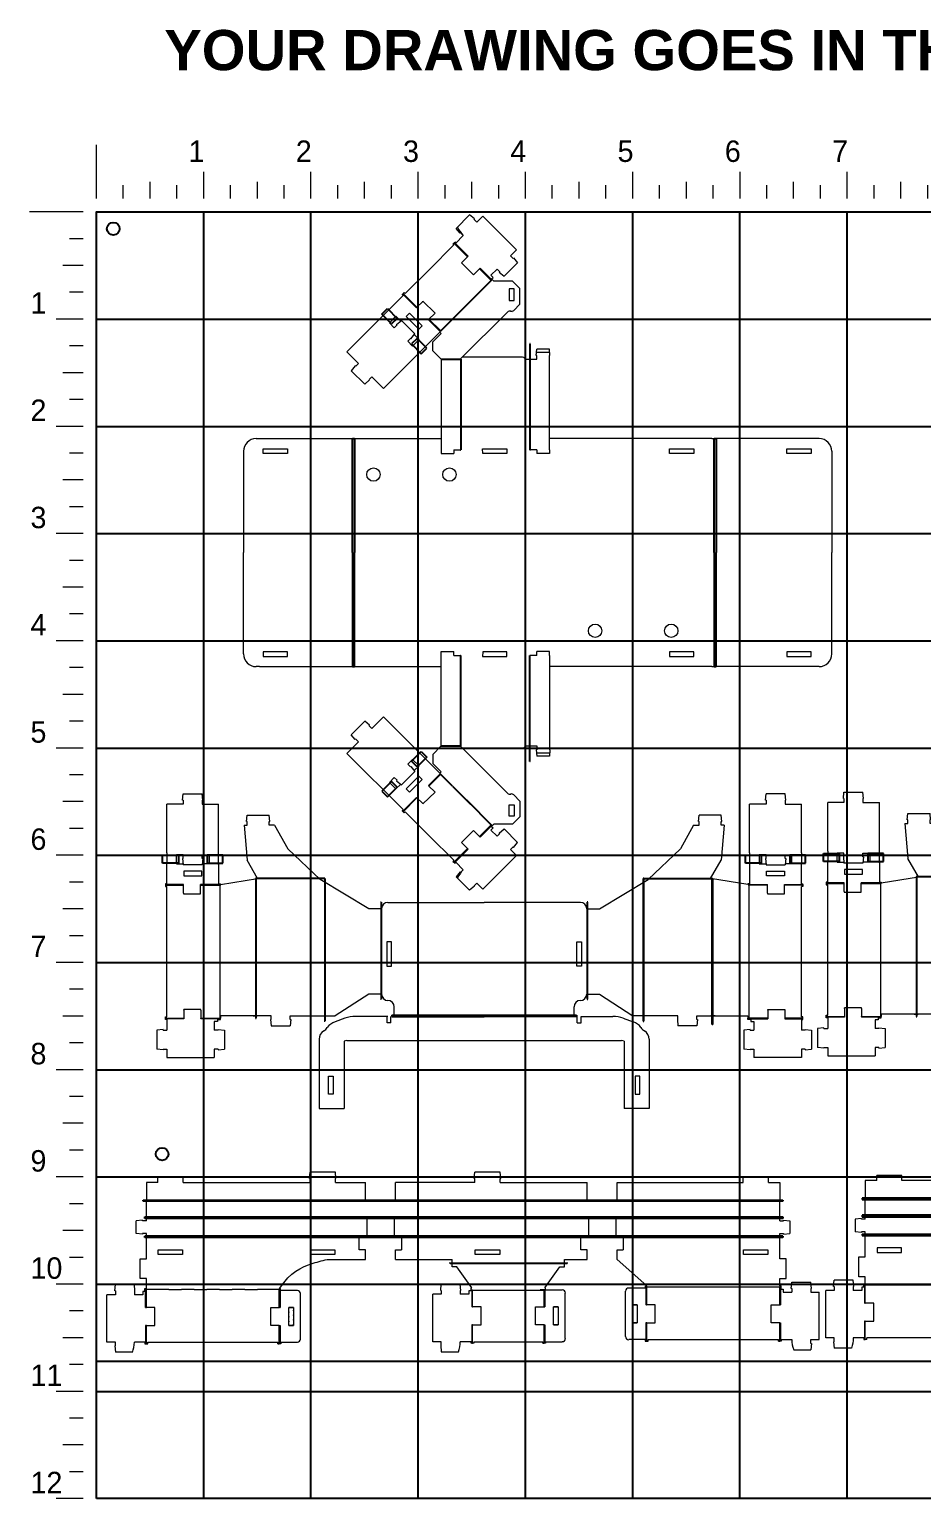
# Model space of a CAD drawing. Header units: inches. Extents: x 6 to 1484, y 9 to 192.
# Drawn here: x 6.07 to 14.4, y 8.59 to 22.3 of the extents above; entities that cross this region are included whole.
import ezdxf

# ---------------------------------------------------------------- set-up
doc = ezdxf.new("R2010")
doc.units = ezdxf.units.IN
doc.header["$MEASUREMENT"] = 0
doc.layers.get('0').update_dxf_attribs({"color": 255, "plot": 0})
doc.layers.add('0 SKIP', color=255, linetype='Continuous', plot=False)
doc.layers.add('dims', color=255, linetype='Continuous', plot=False)
doc.layers.add('Extents', color=5, linetype='Continuous')
doc.layers.add('Flexures', color=1, linetype='Continuous')
doc.layers.add('Outlines', color=250, linetype='Continuous', lineweight=5)

# ---------------------------------------------------------------- blocks, each defined once
blk = doc.blocks.new('*U1')
at = {"layer": 'dims', "lineweight": 0}
for p, q in [((0.5, 0.125), (0.5, 0.28125)), ((1, 0.125), (1, 0.375)), ((0.25, 0.125), (0.25, 0.25)), ((0.75, 0.125), (0.75, 0.25))]:
    blk.add_line(p, q, dxfattribs=at)
blk = doc.blocks.new('*U2')
at = {"color": 0, "linetype": 'ByBlock', "lineweight": -2, "transparency": 16777216}
for p in [(6.695, 20.595), (7.695, 20.595), (8.695, 20.595), (9.695, 20.595), (10.695, 20.595), (11.695, 20.595), (12.695, 20.595), (13.695, 20.595), (14.695, 20.595), (15.695, 20.595), (16.695, 20.595), (17.695, 20.595), (18.695, 20.595), (19.695, 20.595), (20.695, 20.595), (21.695, 20.595)]:
    blk.add_blockref('*U1', p, dxfattribs=at)
blk = doc.blocks.new('*U3')
at = {"layer": 'dims', "lineweight": 0}
for p, q in [((0.25, -0.125), (0.25, -0.25)), ((0.5, -0.125), (0.5, -0.3125)), ((0.75, -0.125), (0.75, -0.25)), ((1, -0.125), (1, -0.375))]:
    blk.add_line(p, q, dxfattribs=at)
blk = doc.blocks.new('*U4')
at = {"color": 0, "linetype": 'ByBlock', "lineweight": -2, "transparency": 16777216, "rotation": 270}
for p in [(6.695, 20.595), (6.695, 19.595), (6.695, 18.595), (6.695, 17.595), (6.695, 16.595), (6.695, 15.595), (6.695, 14.595), (6.695, 13.595), (6.695, 12.595), (6.695, 11.595), (6.695, 10.595), (6.695, 9.595)]:
    blk.add_blockref('*U3', p, dxfattribs=at)
blk = doc.blocks.new('thin_flexure_edit1')
for p in [(1452.824, 147.727), (1452.853, 147.771), (1452.867, 147.742), (1452.824, 147.684), (1452.824, 147.64), (1452.831, 147.603)]:
    blk.add_point(p)
at = {"layer": 'Flexures'}
for p, q in [((1451.466, 148.76), (1451.466, 148.772)), ((1451.466, 148.772), (1457.431, 148.772)), ((1457.431, 148.76), (1451.466, 148.76)), ((1457.431, 148.772), (1457.431, 148.76)), ((1451.481, 148.6), (1451.481, 148.614)), ((1451.481, 148.614), (1457.431, 148.614)), ((1457.431, 148.6), (1451.481, 148.6)), ((1457.431, 148.614), (1457.431, 148.6)), ((1451.483, 148.424), (1451.483, 148.436)), ((1457.431, 148.436), (1451.483, 148.436)), ((1457.431, 148.424), (1451.483, 148.424)), ((1457.431, 148.436), (1457.431, 148.424)), ((1454.327, 148.179), (1454.327, 148.189)), ((1454.327, 148.179), (1454.327, 148.184)), ((1454.327, 148.184), (1455.419, 148.184)), ((1455.419, 148.179), (1454.327, 148.179)), ((1455.419, 148.179), (1455.419, 148.189)), ((1452.739, 147.938), (1452.733, 147.938)), ((1455.208, 147.932), (1455.166, 147.932)), ((1456.158, 147.962), (1456.164, 147.962)), ((1457.404, 147.962), (1457.398, 147.962))]:
    blk.add_line(p, q, dxfattribs=at)
at = {"layer": 'Flexures', "lineweight": 0}
for p, q in [((1451.489, 147.771), (1451.489, 147.938)), ((1451.489, 147.938), (1451.496, 147.938)), ((1451.706, 147.938), (1451.496, 147.938)), ((1451.496, 147.771), (1451.496, 147.938)), ((1451.706, 147.938), (1451.824, 147.938)), ((1451.942, 147.938), (1451.824, 147.938)), ((1451.942, 147.938), (1452.06, 147.938)), ((1452.178, 147.938), (1452.06, 147.938)), ((1452.178, 147.938), (1452.296, 147.938)), ((1452.414, 147.938), (1452.296, 147.938)), ((1452.414, 147.938), (1452.532, 147.938)), ((1452.739, 147.938), (1452.532, 147.938)), ((1452.735, 147.771), (1452.735, 147.938)), ((1452.739, 147.938), (1452.743, 147.938)), ((1452.743, 147.938), (1452.743, 147.771)), ((1454.538, 147.932), (1454.53, 147.932)), ((1454.53, 147.932), (1454.53, 147.776)), ((1454.534, 147.932), (1455.166, 147.932)), ((1454.538, 147.776), (1454.538, 147.932)), ((1455.204, 147.776), (1455.204, 147.932)), ((1455.208, 147.932), (1455.211, 147.932)), ((1455.211, 147.932), (1455.211, 147.776)), ((1456.162, 147.962), (1456.154, 147.962)), ((1456.154, 147.962), (1456.154, 147.795)), ((1456.162, 147.795), (1456.162, 147.962)), ((1456.164, 147.962), (1457.398, 147.962)), ((1457.401, 147.795), (1457.401, 147.962)), ((1457.404, 147.962), (1457.408, 147.962)), ((1457.408, 147.962), (1457.408, 147.795)), ((1451.489, 147.771), (1451.496, 147.771)), ((1452.739, 147.771), (1452.735, 147.771)), ((1452.739, 147.771), (1452.743, 147.771)), ((1454.534, 147.776), (1454.53, 147.776)), ((1454.534, 147.776), (1454.538, 147.776)), ((1455.208, 147.776), (1455.204, 147.776)), ((1455.208, 147.776), (1455.211, 147.776)), ((1456.158, 147.795), (1456.154, 147.795)), ((1456.158, 147.795), (1456.162, 147.795)), ((1457.404, 147.795), (1457.401, 147.795)), ((1457.404, 147.795), (1457.408, 147.795)), ((1451.493, 147.603), (1451.489, 147.603)), ((1451.489, 147.603), (1451.489, 147.432)), ((1451.496, 147.603), (1451.493, 147.603)), ((1451.496, 147.432), (1451.496, 147.603)), ((1452.735, 147.432), (1452.735, 147.603)), ((1452.735, 147.603), (1452.739, 147.603)), ((1452.739, 147.603), (1452.743, 147.603)), ((1452.743, 147.603), (1452.743, 147.432)), ((1454.538, 147.608), (1454.53, 147.608)), ((1454.53, 147.608), (1454.53, 147.437)), ((1454.538, 147.437), (1454.538, 147.608)), ((1455.204, 147.437), (1455.204, 147.608)), ((1455.204, 147.608), (1455.208, 147.608)), ((1455.208, 147.608), (1455.211, 147.608)), ((1455.211, 147.608), (1455.211, 147.437)), ((1456.162, 147.627), (1456.154, 147.627)), ((1456.154, 147.627), (1456.154, 147.456)), ((1456.162, 147.456), (1456.162, 147.627)), ((1457.401, 147.456), (1457.401, 147.627)), ((1457.401, 147.627), (1457.404, 147.627)), ((1457.404, 147.627), (1457.408, 147.627)), ((1457.408, 147.627), (1457.408, 147.456)), ((1454.53, 147.437), (1454.534, 147.437)), ((1454.534, 147.437), (1454.538, 147.437)), ((1455.211, 147.437), (1455.204, 147.437)), ((1456.154, 147.456), (1456.158, 147.456)), ((1456.158, 147.456), (1456.162, 147.456)), ((1457.408, 147.456), (1457.401, 147.456)), ((1451.489, 147.432), (1451.496, 147.432)), ((1452.743, 147.432), (1452.735, 147.432))]:
    blk.add_line(p, q, dxfattribs=at)
at = {"layer": 'Outlines'}
for p, q in [((1451.602, 148.937), (1451.602, 148.984)), ((1451.602, 148.984), (1451.838, 148.984)), ((1451.838, 148.937), (1451.838, 148.984)), ((1453.016, 148.972), (1453.022, 149.031)), ((1453.022, 148.972), (1453.016, 148.972)), ((1453.258, 149.031), (1453.022, 149.031)), ((1453.022, 148.937), (1453.022, 148.972)), ((1453.264, 148.972), (1453.258, 149.031)), ((1453.258, 148.937), (1453.258, 148.972)), ((1453.258, 148.972), (1453.264, 148.972)), ((1454.552, 148.972), (1454.558, 149.031)), ((1454.558, 148.972), (1454.552, 148.972)), ((1454.794, 149.031), (1454.558, 149.031)), ((1454.558, 148.937), (1454.558, 148.972)), ((1454.8, 148.972), (1454.794, 149.031)), ((1454.794, 148.937), (1454.794, 148.972)), ((1454.794, 148.972), (1454.8, 148.972)), ((1457.059, 148.937), (1457.059, 148.984)), ((1457.059, 148.984), (1457.295, 148.984)), ((1457.295, 148.937), (1457.295, 148.984)), ((1451.496, 148.937), (1451.496, 148.766)), ((1451.602, 148.937), (1451.496, 148.937)), ((1457.295, 148.937), (1457.401, 148.937)), ((1457.401, 148.937), (1457.401, 148.772)), ((1451.496, 148.607), (1451.496, 148.766)), ((1457.401, 148.766), (1457.401, 148.772)), ((1457.401, 148.607), (1457.401, 148.766)), ((1451.46, 148.583), (1451.401, 148.577)), ((1451.401, 148.459), (1451.401, 148.577)), ((1451.46, 148.577), (1451.46, 148.583)), ((1451.496, 148.577), (1451.46, 148.577)), ((1451.496, 148.578), (1451.496, 148.607)), ((1457.401, 148.578), (1457.401, 148.607)), ((1457.401, 148.578), (1457.437, 148.578)), ((1457.437, 148.578), (1457.437, 148.584)), ((1457.437, 148.584), (1457.496, 148.578)), ((1457.496, 148.578), (1457.496, 148.46)), ((1451.46, 148.453), (1451.401, 148.459)), ((1451.496, 148.459), (1451.46, 148.459)), ((1451.46, 148.459), (1451.46, 148.453)), ((1451.496, 148.43), (1451.496, 148.46)), ((1451.496, 148.225), (1451.496, 148.43)), ((1453.481, 148.308), (1453.481, 148.426)), ((1453.875, 148.426), (1453.875, 148.308)), ((1455.548, 148.308), (1455.548, 148.426)), ((1455.942, 148.426), (1455.942, 148.308)), ((1457.401, 148.43), (1457.401, 148.46)), ((1457.401, 148.46), (1457.437, 148.46)), ((1457.401, 148.225), (1457.401, 148.43)), ((1457.437, 148.46), (1457.437, 148.454)), ((1457.437, 148.454), (1457.496, 148.46)), ((1453.027, 148.266), (1453.027, 148.309)), ((1453.253, 148.309), (1453.253, 148.266)), ((1451.437, 148.039), (1451.437, 148.225)), ((1451.437, 148.225), (1451.496, 148.225)), ((1454.391, 148.15), (1454.346, 148.15)), ((1455.351, 148.15), (1455.395, 148.15)), ((1457.46, 148.225), (1457.401, 148.225)), ((1457.46, 148.039), (1457.46, 148.225)), ((1451.201, 147.924), (1451.207, 147.984)), ((1451.384, 147.984), (1451.207, 147.984)), ((1451.39, 147.924), (1451.384, 147.984)), ((1451.496, 148.039), (1451.437, 148.039)), ((1451.496, 147.947), (1451.496, 148.039)), ((1454.24, 147.929), (1454.246, 147.989)), ((1454.423, 147.989), (1454.246, 147.989)), ((1454.429, 147.929), (1454.423, 147.989)), ((1457.401, 148.039), (1457.46, 148.039)), ((1457.401, 147.971), (1457.401, 148.039)), ((1457.507, 147.948), (1457.513, 148.007)), ((1457.513, 148.007), (1457.69, 148.007)), ((1457.696, 147.948), (1457.69, 148.007)), ((1451.207, 147.889), (1451.128, 147.889)), ((1451.128, 147.446), (1451.128, 147.889)), ((1451.207, 147.924), (1451.201, 147.924)), ((1451.207, 147.924), (1451.207, 147.889)), ((1451.384, 147.924), (1451.384, 147.889)), ((1451.384, 147.924), (1451.39, 147.924)), ((1451.463, 147.889), (1451.384, 147.889)), ((1451.482, 147.919), (1451.463, 147.919)), ((1451.463, 147.919), (1451.463, 147.889)), ((1451.482, 147.919), (1451.482, 147.947)), ((1451.482, 147.947), (1451.496, 147.947)), ((1452.748, 147.947), (1452.736, 147.947)), ((1452.748, 147.928), (1452.748, 147.947)), ((1452.904, 147.928), (1452.748, 147.928)), ((1452.934, 147.476), (1452.934, 147.899)), ((1454.246, 147.894), (1454.167, 147.894)), ((1454.167, 147.451), (1454.167, 147.894)), ((1454.246, 147.929), (1454.24, 147.929)), ((1454.246, 147.929), (1454.246, 147.894)), ((1454.423, 147.929), (1454.423, 147.894)), ((1454.423, 147.929), (1454.429, 147.929)), ((1454.502, 147.894), (1454.423, 147.894)), ((1454.524, 147.924), (1454.504, 147.924)), ((1454.504, 147.924), (1454.504, 147.894)), ((1454.524, 147.933), (1454.524, 147.952)), ((1454.524, 147.952), (1454.532, 147.952)), ((1454.524, 147.924), (1454.524, 147.952)), ((1455.216, 147.952), (1455.21, 147.952)), ((1455.216, 147.933), (1455.216, 147.952)), ((1455.373, 147.933), (1455.216, 147.933)), ((1455.402, 147.481), (1455.402, 147.904)), ((1455.963, 147.499), (1455.963, 147.922)), ((1455.993, 147.952), (1456.149, 147.952)), ((1456.149, 147.952), (1456.149, 147.971)), ((1456.149, 147.971), (1456.161, 147.971)), ((1457.415, 147.971), (1457.401, 147.971)), ((1457.415, 147.942), (1457.415, 147.971)), ((1457.415, 147.942), (1457.434, 147.942)), ((1457.434, 147.942), (1457.434, 147.913)), ((1457.434, 147.913), (1457.513, 147.913)), ((1457.513, 147.948), (1457.507, 147.948)), ((1457.513, 147.948), (1457.513, 147.913)), ((1457.69, 147.948), (1457.69, 147.913)), ((1457.69, 147.948), (1457.696, 147.948)), ((1457.69, 147.913), (1457.769, 147.913)), ((1457.769, 147.47), (1457.769, 147.913)), ((1451.571, 147.771), (1451.496, 147.771)), ((1451.575, 147.771), (1451.571, 147.771)), ((1451.575, 147.603), (1451.575, 147.771)), ((1452.656, 147.603), (1452.656, 147.771)), ((1452.656, 147.771), (1452.66, 147.771)), ((1452.66, 147.771), (1452.735, 147.771)), ((1452.867, 147.771), (1452.824, 147.771)), ((1454.613, 147.776), (1454.534, 147.776)), ((1454.617, 147.776), (1454.613, 147.776)), ((1454.617, 147.608), (1454.617, 147.776)), ((1455.125, 147.608), (1455.125, 147.776)), ((1455.125, 147.776), (1455.129, 147.776)), ((1455.129, 147.776), (1455.204, 147.776)), ((1455.335, 147.776), (1455.293, 147.776)), ((1456.237, 147.795), (1456.162, 147.795)), ((1456.241, 147.795), (1456.237, 147.795)), ((1456.241, 147.627), (1456.241, 147.795)), ((1457.322, 147.627), (1457.322, 147.795)), ((1457.322, 147.795), (1457.326, 147.795)), ((1457.326, 147.795), (1457.401, 147.795)), ((1451.496, 147.603), (1451.571, 147.603)), ((1451.571, 147.603), (1451.575, 147.603)), ((1452.66, 147.603), (1452.656, 147.603)), ((1452.735, 147.603), (1452.66, 147.603)), ((1452.824, 147.603), (1452.867, 147.603)), ((1454.534, 147.608), (1454.613, 147.608)), ((1454.613, 147.608), (1454.617, 147.608)), ((1455.129, 147.608), (1455.125, 147.608)), ((1455.204, 147.608), (1455.129, 147.608)), ((1455.293, 147.608), (1455.335, 147.608)), ((1456.03, 147.627), (1456.073, 147.627)), ((1456.162, 147.627), (1456.237, 147.627)), ((1456.237, 147.627), (1456.241, 147.627)), ((1457.326, 147.627), (1457.322, 147.627)), ((1457.401, 147.627), (1457.326, 147.627)), ((1451.207, 147.446), (1451.128, 147.446)), ((1451.207, 147.411), (1451.207, 147.446)), ((1451.482, 147.446), (1451.384, 147.446)), ((1451.482, 147.446), (1451.482, 147.432)), ((1451.509, 147.432), (1451.509, 147.446)), ((1452.723, 147.432), (1452.723, 147.446)), ((1452.749, 147.446), (1452.904, 147.446)), ((1452.749, 147.446), (1452.749, 147.432)), ((1454.246, 147.451), (1454.167, 147.451)), ((1454.246, 147.416), (1454.246, 147.451)), ((1454.524, 147.451), (1454.423, 147.451)), ((1454.524, 147.437), (1454.524, 147.451)), ((1454.55, 147.437), (1454.524, 147.437)), ((1454.55, 147.451), (1454.55, 147.437)), ((1455.191, 147.437), (1455.191, 147.451)), ((1455.218, 147.437), (1455.211, 147.437)), ((1455.218, 147.451), (1455.373, 147.451)), ((1455.218, 147.451), (1455.218, 147.437)), ((1456.148, 147.47), (1455.993, 147.47)), ((1456.148, 147.47), (1456.148, 147.456)), ((1456.162, 147.456), (1456.174, 147.456)), ((1456.174, 147.456), (1456.174, 147.47)), ((1457.388, 147.456), (1457.388, 147.47)), ((1457.415, 147.456), (1457.408, 147.456)), ((1457.415, 147.47), (1457.415, 147.456)), ((1457.415, 147.47), (1457.513, 147.47)), ((1457.69, 147.47), (1457.769, 147.47)), ((1457.69, 147.434), (1457.69, 147.47)), ((1457.69, 147.434), (1457.696, 147.434)), ((1457.696, 147.434), (1457.69, 147.375)), ((1451.207, 147.411), (1451.201, 147.411)), ((1451.201, 147.411), (1451.207, 147.352)), ((1451.496, 147.432), (1451.509, 147.432)), ((1452.749, 147.432), (1452.743, 147.432)), ((1454.246, 147.416), (1454.24, 147.416)), ((1454.24, 147.416), (1454.246, 147.357))]:
    blk.add_line(p, q, dxfattribs=at)
at = {"layer": 'Outlines', "lineweight": 0}
for p, q in [((1453.258, 148.937), (1453.538, 148.937)), ((1453.538, 148.772), (1453.538, 148.937)), ((1453.818, 148.772), (1453.818, 148.937)), ((1454.558, 148.937), (1453.818, 148.937)), ((1454.795, 148.937), (1455.605, 148.937)), ((1455.605, 148.772), (1455.605, 148.937)), ((1455.885, 148.772), (1455.885, 148.937)), ((1455.885, 148.937), (1457.059, 148.937)), ((1453.538, 148.772), (1453.818, 148.772)), ((1455.605, 148.772), (1455.885, 148.772)), ((1453.551, 148.6), (1453.551, 148.426)), ((1453.551, 148.6), (1453.806, 148.6)), ((1453.806, 148.6), (1453.806, 148.426)), ((1455.618, 148.6), (1455.618, 148.426)), ((1455.618, 148.6), (1455.873, 148.6)), ((1455.873, 148.6), (1455.873, 148.426)), ((1453.481, 148.426), (1453.551, 148.426)), ((1453.806, 148.426), (1453.875, 148.426)), ((1455.548, 148.426), (1455.618, 148.426)), ((1455.873, 148.426), (1455.942, 148.426)), ((1453.538, 148.308), (1453.481, 148.308)), ((1453.538, 148.218), (1453.538, 148.308)), ((1453.818, 148.218), (1453.818, 148.308)), ((1453.818, 148.308), (1453.875, 148.308)), ((1455.605, 148.308), (1455.548, 148.308)), ((1455.605, 148.218), (1455.605, 148.308)), ((1455.885, 148.218), (1455.885, 148.308)), ((1455.885, 148.308), (1455.942, 148.308)), ((1453.181, 148.218), (1453.538, 148.218)), ((1453.818, 148.218), (1454.346, 148.218)), ((1454.532, 147.952), (1454.391, 148.15)), ((1455.21, 147.952), (1455.351, 148.15)), ((1455.395, 148.218), (1455.605, 148.218)), ((1455.885, 148.218), (1456.161, 147.971)), ((1451.509, 147.446), (1452.723, 147.446)), ((1454.55, 147.451), (1455.191, 147.451)), ((1455.191, 147.437), (1455.204, 147.437)), ((1456.148, 147.456), (1456.154, 147.456)), ((1456.174, 147.47), (1457.388, 147.47)), ((1457.388, 147.456), (1457.401, 147.456)), ((1451.366, 147.352), (1451.207, 147.352)), ((1451.482, 147.432), (1451.489, 147.432)), ((1452.723, 147.432), (1452.735, 147.432)), ((1454.246, 147.357), (1454.405, 147.357)), ((1457.531, 147.375), (1457.69, 147.375))]:
    blk.add_line(p, q, dxfattribs=at)
at = {"layer": 'Outlines', "linetype": 'Continuous', "lineweight": 0}
for p, q in [((1454.346, 148.15), (1454.346, 148.218)), ((1455.395, 148.15), (1455.395, 148.218))]:
    blk.add_line(p, q, dxfattribs=at)
at = {"layer": 'Outlines', "color": 18, "true_color": 0x000000}
blk.add_line((1456.073, 147.795), (1456.03, 147.795), dxfattribs=at)
at = {"layer": 'Outlines'}
for points in [[(1451.838, 148.937), (1453.022, 148.937)], [(1454.794, 148.937), (1454.795, 148.937)], [(1454.795, 148.937), (1454.794, 148.937)]]:
    blk.add_lwpolyline(points, dxfattribs=at)
for points in [[(1451.607, 148.309), (1451.833, 148.309), (1451.833, 148.265), (1451.607, 148.265)], [(1453.027, 148.309), (1453.253, 148.309), (1453.253, 148.265), (1453.027, 148.265)], [(1454.563, 148.309), (1454.79, 148.309), (1454.79, 148.265), (1454.563, 148.265)], [(1457.064, 148.309), (1457.29, 148.309), (1457.29, 148.265), (1457.064, 148.265)], [(1452.824, 147.771), (1452.867, 147.771), (1452.867, 147.603), (1452.824, 147.603)], [(1455.292, 147.776), (1455.336, 147.776), (1455.336, 147.608), (1455.292, 147.608)], [(1456.03, 147.795), (1456.073, 147.795), (1456.073, 147.627), (1456.03, 147.627)]]:
    blk.add_lwpolyline(points, close=True, dxfattribs=at)
for centre, radius, start, end in [((1452.904, 147.899), 0.0295, 0, 90), ((1455.373, 147.904), 0.0295, 0, 90), ((1455.993, 147.922), 0.0295, 90, 180), ((1451.128, 147.446), 0.256, 338.3318, 0), ((1452.904, 147.476), 0.0295, 270, 0), ((1454.167, 147.451), 0.256, 338.3318, 0), ((1455.373, 147.481), 0.0295, 270, 0), ((1455.993, 147.499), 0.0295, 180, 270), ((1457.769, 147.47), 0.256, 180, 201.6682)]:
    blk.add_arc(centre, radius, start, end, dxfattribs=at)
blk.add_open_spline([(1452.736, 147.947), (1452.846, 148.105), (1452.985, 148.165), (1453.131, 148.207), (1453.181, 148.218)], degree=3, knots=[0.066785, 0.066785, 0.066785, 0.066785, 5.273191, 7.943648, 7.943648, 7.943648, 7.943648], dxfattribs=at)
for p in [(1452.867, 147.698), (1452.867, 147.654), (1452.867, 147.611)]:
    blk.add_point(p, dxfattribs=at)
blk = doc.blocks.new('ShorterTop')
at = {"layer": 'Flexures'}
for p, q in [((4.556, 7.283), (4.704, 7.283)), ((4.556, 7.209), (4.556, 7.283)), ((4.704, 7.283), (4.704, 7.209)), ((5.117, 7.283), (4.97, 7.283)), ((4.97, 7.283), (4.97, 7.209)), ((5.117, 7.209), (5.117, 7.283)), ((9.99, 7.283), (10.138, 7.283)), ((9.99, 7.209), (9.99, 7.283)), ((10.138, 7.283), (10.138, 7.209)), ((10.551, 7.283), (10.403, 7.283)), ((10.403, 7.283), (10.403, 7.209)), ((10.551, 7.209), (10.551, 7.283)), ((4.704, 7.209), (4.556, 7.209)), ((4.97, 7.209), (5.117, 7.209)), ((10.138, 7.209), (9.99, 7.209)), ((10.403, 7.209), (10.551, 7.209)), ((5.088, 7.008), (5.088, 7.002)), ((6.07, 7.068), (5.422, 7.068)), ((5.422, 7.068), (5.422, 7.057)), ((5.427, 7.068), (5.422, 7.068)), ((5.427, 5.765), (5.427, 7.068)), ((6.063, 7.068), (6.07, 7.068)), ((6.07, 7.068), (6.07, 5.735)), ((9.044, 7.068), (9.037, 7.068)), ((9.037, 7.068), (9.037, 5.735)), ((9.037, 7.068), (9.685, 7.068)), ((9.044, 5.735), (9.044, 7.068)), ((9.68, 5.706), (9.68, 7.068)), ((9.685, 7.068), (9.685, 7.057)), ((10.02, 7.008), (10.02, 7.002)), ((10.02, 7.008), (10.02, 7.002)), ((6.589, 6.846), (6.593, 6.846)), ((6.593, 6.846), (6.593, 5.942)), ((8.519, 6.846), (8.514, 6.846)), ((8.514, 6.846), (8.514, 5.942)), ((6.593, 5.942), (6.589, 5.942)), ((8.514, 5.942), (8.519, 5.942)), ((5.088, 5.762), (5.088, 5.768)), ((5.422, 5.765), (5.427, 5.765)), ((6.693, 5.793), (6.693, 5.781)), ((6.693, 5.793), (8.414, 5.793)), ((6.693, 5.781), (7.554, 5.781)), ((8.414, 5.781), (7.554, 5.781)), ((8.414, 5.793), (8.414, 5.781)), ((10.02, 5.762), (10.02, 5.768)), ((6.07, 5.735), (6.063, 5.735)), ((9.037, 5.735), (9.044, 5.735)), ((9.685, 5.706), (9.68, 5.706))]:
    blk.add_line(p, q, dxfattribs=at)
at = {"layer": 'Flexures', "lineweight": 0}
for p, q in [((4.75, 7.012), (4.582, 7.012)), ((4.582, 7.012), (4.582, 7.008)), ((4.582, 7.008), (4.582, 7.004)), ((4.582, 7.004), (4.75, 7.004)), ((4.75, 7.004), (4.75, 7.012)), ((5.088, 7.012), (4.908, 7.012)), ((4.908, 7.008), (4.908, 7.012)), ((4.908, 7.008), (4.908, 7.004)), ((4.908, 7.004), (5.088, 7.005)), ((5.088, 7.008), (5.088, 7.012)), ((5.088, 7.002), (5.088, 5.768)), ((5.442, 7.068), (5.422, 7.068)), ((5.422, 7.068), (5.422, 5.765)), ((9.665, 7.068), (9.685, 7.068)), ((9.685, 7.068), (9.685, 5.706)), ((10.02, 7.008), (10.02, 7.012)), ((10.02, 7.012), (10.196, 7.012)), ((10.196, 7.004), (10.02, 7.005)), ((10.02, 7.002), (10.02, 5.768)), ((10.196, 7.004), (10.196, 7.012)), ((10.354, 7.004), (10.354, 7.012)), ((10.354, 7.012), (10.525, 7.012)), ((10.525, 7.004), (10.354, 7.004)), ((10.525, 7.012), (10.525, 7.008)), ((10.525, 7.008), (10.525, 7.004)), ((4.582, 5.762), (4.582, 5.765)), ((4.582, 5.765), (4.753, 5.765)), ((4.582, 5.758), (4.582, 5.765)), ((4.753, 5.758), (4.582, 5.758)), ((4.753, 5.765), (4.753, 5.758)), ((4.911, 5.762), (4.911, 5.765)), ((4.911, 5.765), (5.088, 5.765)), ((4.911, 5.762), (4.911, 5.758)), ((5.088, 5.758), (4.911, 5.758)), ((5.088, 5.765), (5.088, 5.762)), ((5.088, 5.762), (5.088, 5.758)), ((10.199, 5.765), (10.02, 5.765)), ((10.02, 5.765), (10.02, 5.762)), ((10.02, 5.762), (10.02, 5.758)), ((10.02, 5.758), (10.199, 5.758)), ((10.199, 5.765), (10.199, 5.758)), ((10.525, 5.765), (10.357, 5.765)), ((10.357, 5.765), (10.357, 5.758)), ((10.357, 5.758), (10.525, 5.758)), ((10.525, 5.758), (10.525, 5.765))]:
    blk.add_line(p, q, dxfattribs=at)
at = {"layer": 'Outlines'}
for p, q in [((4.742, 7.796), (4.748, 7.855)), ((4.748, 7.855), (4.925, 7.855)), ((4.931, 7.796), (4.925, 7.855)), ((10.176, 7.796), (10.182, 7.855)), ((10.359, 7.855), (10.182, 7.855)), ((10.365, 7.796), (10.359, 7.855)), ((4.748, 7.761), (4.596, 7.761)), ((4.596, 7.306), (4.596, 7.761)), ((4.748, 7.796), (4.742, 7.796)), ((4.748, 7.796), (4.748, 7.761)), ((4.925, 7.796), (4.925, 7.761)), ((4.925, 7.796), (4.931, 7.796)), ((4.925, 7.761), (5.078, 7.761)), ((5.078, 7.306), (5.078, 7.761)), ((10.029, 7.306), (10.029, 7.761)), ((10.182, 7.761), (10.029, 7.761)), ((10.182, 7.796), (10.176, 7.796)), ((10.182, 7.796), (10.182, 7.761)), ((10.359, 7.796), (10.359, 7.761)), ((10.359, 7.796), (10.365, 7.796)), ((10.359, 7.761), (10.512, 7.761)), ((10.512, 7.306), (10.512, 7.761)), ((5.338, 7.598), (5.344, 7.657)), ((5.344, 7.598), (5.338, 7.598)), ((5.344, 7.563), (5.344, 7.598)), ((5.556, 7.598), (5.55, 7.657)), ((5.55, 7.563), (5.55, 7.598)), ((5.55, 7.598), (5.556, 7.598)), ((9.551, 7.598), (9.557, 7.657)), ((9.557, 7.598), (9.551, 7.598)), ((9.557, 7.563), (9.557, 7.598)), ((9.769, 7.598), (9.763, 7.657)), ((9.763, 7.563), (9.763, 7.598)), ((9.763, 7.598), (9.769, 7.598)), ((4.596, 7.306), (4.596, 7.203)), ((4.748, 7.289), (4.684, 7.289)), ((4.684, 7.203), (4.684, 7.289)), ((4.748, 7.253), (4.748, 7.289)), ((4.925, 7.289), (4.989, 7.289)), ((4.925, 7.253), (4.925, 7.289)), ((4.989, 7.289), (4.989, 7.203)), ((5.078, 7.196), (5.078, 7.308)), ((10.029, 7.306), (10.029, 7.203)), ((10.182, 7.289), (10.118, 7.289)), ((10.118, 7.289), (10.118, 7.203)), ((10.182, 7.253), (10.182, 7.289)), ((10.359, 7.289), (10.423, 7.289)), ((10.359, 7.253), (10.359, 7.289)), ((10.423, 7.203), (10.423, 7.289)), ((10.512, 7.306), (10.512, 7.203)), ((4.596, 7.018), (4.596, 7.203)), ((4.684, 7.203), (4.747, 7.203)), ((4.748, 7.253), (4.742, 7.253)), ((4.742, 7.253), (4.748, 7.194)), ((4.925, 7.194), (4.748, 7.194)), ((4.925, 7.253), (4.931, 7.253)), ((4.931, 7.253), (4.925, 7.194)), ((4.989, 7.203), (4.926, 7.203)), ((5.078, 7.203), (5.078, 7.017)), ((10.029, 7.203), (10.029, 7.017)), ((10.118, 7.203), (10.181, 7.203)), ((10.182, 7.253), (10.176, 7.253)), ((10.176, 7.253), (10.182, 7.194)), ((10.182, 7.194), (10.359, 7.194)), ((10.359, 7.253), (10.365, 7.253)), ((10.365, 7.253), (10.359, 7.194)), ((10.423, 7.203), (10.36, 7.203)), ((10.512, 7.018), (10.512, 7.203)), ((4.596, 7.018), (4.582, 7.018)), ((4.582, 7.004), (4.582, 6.992)), ((4.582, 6.992), (4.596, 6.992)), ((4.75, 6.929), (4.75, 7.004)), ((4.908, 6.929), (4.908, 7.004)), ((5.078, 7.017), (5.096, 7.017)), ((5.096, 7.012), (5.442, 7.068)), ((5.096, 7.017), (5.096, 7.012)), ((6.479, 6.785), (6.024, 7.057)), ((8.628, 6.785), (9.084, 7.057)), ((10.011, 7.012), (9.665, 7.068)), ((10.029, 7.017), (10.011, 7.017)), ((10.011, 7.017), (10.011, 7.012)), ((10.196, 6.929), (10.196, 7.004)), ((10.354, 6.929), (10.354, 7.004)), ((10.512, 7.018), (10.525, 7.018)), ((10.525, 6.992), (10.512, 6.992)), ((10.525, 7.004), (10.525, 6.992)), ((4.75, 6.929), (4.75, 6.925)), ((4.75, 6.925), (4.908, 6.925)), ((4.908, 6.925), (4.908, 6.929)), ((10.196, 6.929), (10.196, 6.925)), ((10.196, 6.925), (10.354, 6.925)), ((10.354, 6.925), (10.354, 6.929)), ((6.597, 6.785), (6.479, 6.785)), ((6.656, 6.844), (7.554, 6.844)), ((8.451, 6.844), (7.554, 6.844)), ((8.51, 6.785), (8.628, 6.785)), ((6.479, 5.988), (6.166, 5.787)), ((6.597, 5.988), (6.479, 5.988)), ((8.51, 5.988), (8.628, 5.988)), ((8.628, 5.988), (8.941, 5.787)), ((4.582, 5.765), (4.582, 5.778)), ((4.582, 5.778), (4.596, 5.778)), ((4.753, 5.84), (4.753, 5.844)), ((4.911, 5.844), (4.753, 5.844)), ((4.753, 5.84), (4.753, 5.762)), ((4.911, 5.84), (4.911, 5.844)), ((4.911, 5.84), (4.911, 5.765)), ((5.401, 5.787), (5.096, 5.787)), ((5.096, 5.787), (5.096, 5.765)), ((5.096, 5.751), (5.096, 5.765)), ((5.401, 5.787), (5.439, 5.787)), ((5.439, 5.787), (5.401, 5.787)), ((5.569, 5.787), (5.439, 5.787)), ((5.569, 5.751), (5.569, 5.787)), ((5.746, 5.787), (6.166, 5.787)), ((5.746, 5.751), (5.746, 5.787)), ((6.256, 5.764), (6.164, 5.731)), ((6.657, 5.781), (6.355, 5.781)), ((6.65, 5.722), (6.65, 5.781)), ((6.685, 5.722), (6.685, 5.781)), ((6.692, 5.781), (6.716, 5.781)), ((6.716, 5.781), (6.716, 5.87)), ((8.392, 5.781), (8.392, 5.87)), ((8.422, 5.781), (8.392, 5.781)), ((8.422, 5.722), (8.422, 5.781)), ((8.458, 5.722), (8.458, 5.781)), ((8.458, 5.781), (8.752, 5.781)), ((8.851, 5.764), (8.943, 5.731)), ((9.361, 5.787), (8.941, 5.787)), ((9.361, 5.751), (9.361, 5.787)), ((9.538, 5.787), (9.668, 5.787)), ((9.538, 5.751), (9.538, 5.787)), ((9.707, 5.787), (9.668, 5.787)), ((9.668, 5.787), (9.707, 5.787)), ((9.707, 5.787), (10.011, 5.787)), ((10.011, 5.787), (10.011, 5.765)), ((10.011, 5.753), (10.011, 5.765)), ((10.199, 5.84), (10.199, 5.844)), ((10.199, 5.844), (10.357, 5.844)), ((10.199, 5.84), (10.199, 5.762)), ((10.357, 5.844), (10.357, 5.84)), ((10.357, 5.84), (10.357, 5.765)), ((10.525, 5.778), (10.512, 5.778)), ((10.525, 5.765), (10.525, 5.778)), ((4.56, 5.659), (4.501, 5.653)), ((4.501, 5.653), (4.501, 5.476)), ((4.56, 5.653), (4.56, 5.659)), ((4.56, 5.653), (4.596, 5.653)), ((4.596, 5.751), (4.582, 5.751)), ((4.596, 5.751), (4.596, 5.653)), ((5.068, 5.732), (5.038, 5.732)), ((5.038, 5.732), (5.038, 5.653)), ((5.074, 5.653), (5.038, 5.653)), ((5.068, 5.751), (5.096, 5.751)), ((5.068, 5.751), (5.068, 5.732)), ((5.074, 5.653), (5.074, 5.659)), ((5.074, 5.659), (5.133, 5.653)), ((5.133, 5.653), (5.133, 5.476)), ((5.569, 5.751), (5.563, 5.751)), ((5.563, 5.751), (5.569, 5.692)), ((5.569, 5.692), (5.746, 5.692)), ((5.746, 5.751), (5.752, 5.751)), ((5.752, 5.751), (5.746, 5.692)), ((6.685, 5.722), (6.65, 5.722)), ((8.422, 5.722), (8.458, 5.722)), ((9.361, 5.751), (9.355, 5.751)), ((9.355, 5.751), (9.361, 5.692)), ((9.538, 5.692), (9.361, 5.692)), ((9.538, 5.751), (9.544, 5.751)), ((9.544, 5.751), (9.538, 5.692)), ((10.033, 5.659), (9.974, 5.653)), ((9.974, 5.653), (9.974, 5.476)), ((10.039, 5.753), (10.011, 5.753)), ((10.033, 5.653), (10.033, 5.659)), ((10.033, 5.653), (10.069, 5.653)), ((10.039, 5.753), (10.039, 5.732)), ((10.039, 5.732), (10.069, 5.732)), ((10.069, 5.732), (10.069, 5.653)), ((10.512, 5.751), (10.525, 5.751)), ((10.512, 5.751), (10.512, 5.653)), ((10.547, 5.653), (10.512, 5.653)), ((10.547, 5.653), (10.547, 5.659)), ((10.547, 5.659), (10.606, 5.653)), ((10.606, 5.653), (10.606, 5.476)), ((6.015, 5.568), (6.015, 5.353)), ((6.248, 5.549), (6.248, 4.923)), ((8.859, 5.549), (8.859, 4.923)), ((9.092, 5.568), (9.092, 5.353)), ((4.56, 5.47), (4.501, 5.476)), ((4.56, 5.476), (4.56, 5.47)), ((4.56, 5.476), (4.596, 5.476)), ((4.596, 5.476), (4.596, 5.397)), ((4.596, 5.397), (5.038, 5.397)), ((5.038, 5.476), (5.038, 5.397)), ((5.074, 5.476), (5.038, 5.476)), ((5.074, 5.476), (5.074, 5.47)), ((5.074, 5.47), (5.133, 5.476)), ((6.015, 5.353), (6.015, 4.923)), ((9.092, 5.353), (9.092, 4.923)), ((10.033, 5.47), (9.974, 5.476)), ((10.033, 5.476), (10.069, 5.476)), ((10.033, 5.476), (10.033, 5.47)), ((10.069, 5.476), (10.069, 5.397)), ((10.512, 5.397), (10.069, 5.397)), ((10.512, 5.476), (10.512, 5.397)), ((10.547, 5.476), (10.512, 5.476)), ((10.547, 5.476), (10.547, 5.47)), ((10.547, 5.47), (10.606, 5.476)), ((6.015, 4.923), (6.248, 4.923)), ((9.092, 4.923), (8.859, 4.923))]:
    blk.add_line(p, q, dxfattribs=at)
at = {"layer": 'Outlines', "lineweight": 0}
for p, q in [((5.315, 7.563), (5.344, 7.563)), ((5.315, 7.563), (5.344, 7.238)), ((5.344, 7.657), (5.55, 7.657)), ((5.6, 7.563), (5.55, 7.563)), ((5.6, 7.563), (5.723, 7.345)), ((9.507, 7.563), (9.384, 7.345)), ((9.507, 7.563), (9.557, 7.563)), ((9.763, 7.657), (9.557, 7.657)), ((9.792, 7.563), (9.763, 7.563)), ((9.792, 7.563), (9.763, 7.238)), ((5.723, 7.345), (6.024, 7.057)), ((9.384, 7.345), (9.084, 7.057)), ((5.442, 7.068), (5.344, 7.238)), ((9.665, 7.068), (9.763, 7.238)), ((4.582, 7.018), (4.582, 7.012)), ((4.596, 5.778), (4.596, 6.992)), ((10.512, 5.778), (10.512, 6.992)), ((10.525, 7.012), (10.525, 7.018)), ((4.582, 5.751), (4.582, 5.758)), ((10.525, 5.751), (10.525, 5.758)), ((6.273, 5.557), (8.835, 5.557))]:
    blk.add_line(p, q, dxfattribs=at)
at = {"layer": 'Outlines'}
for points in [[(4.753, 7.136), (4.753, 7.092), (4.921, 7.092), (4.921, 7.136)], [(10.354, 7.136), (10.354, 7.092), (10.187, 7.092), (10.187, 7.136)], [(6.689, 6.476), (6.646, 6.476), (6.646, 6.249), (6.689, 6.249)], [(8.418, 6.476), (8.462, 6.476), (8.462, 6.249), (8.418, 6.249)], [(6.102, 5.223), (6.146, 5.223), (6.146, 5.055), (6.102, 5.055)], [(9.005, 5.223), (8.962, 5.223), (8.962, 5.055), (9.005, 5.055)]]:
    blk.add_lwpolyline(points, close=True, dxfattribs=at)
for centre, radius, start, end in [((6.656, 6.785), 0.0591, 90, 180), ((8.451, 6.785), 0.0591, 0, 90), ((6.656, 5.988), 0.0591, 180, 270), ((6.656, 5.87), 0.0591, 0, 90), ((8.451, 5.87), 0.0591, 90, 180), ((8.451, 5.988), 0.0591, 270, 0), ((6.355, 5.486), 0.295, 90, 109.6006), ((8.752, 5.486), 0.295, 70.3994, 90), ((6.103, 5.568), 0.0886, 120, 180), ((6.015, 5.722), 0.0886, 300, 330), ((6.213, 5.588), 0.151, 109.1531, 143.7239), ((8.894, 5.588), 0.151, 36.2761, 70.8469), ((9.092, 5.722), 0.0886, 210, 240), ((9.004, 5.568), 0.0886, 0, 60), ((6.273, 5.512), 0.0443, 90, 123.749), ((8.835, 5.512), 0.0443, 56.251, 90)]:
    blk.add_arc(centre, radius, start, end, dxfattribs=at)
blk = doc.blocks.new('Base thin flexures')
at = {"layer": 'Flexures', "lineweight": 0}
for p, q in [((6.713, -3.228), (6.71, -3.231)), ((6.838, -3.359), (6.71, -3.231)), ((6.713, -3.228), (6.716, -3.225)), ((6.844, -3.353), (6.716, -3.225)), ((6.841, -3.356), (6.838, -3.359)), ((6.841, -3.356), (6.844, -3.353)), ((6.952, -3.468), (6.949, -3.47)), ((7.059, -3.58), (6.949, -3.47)), ((6.952, -3.468), (6.955, -3.465)), ((7.064, -3.574), (6.955, -3.465)), ((7.062, -3.577), (7.059, -3.58)), ((7.062, -3.577), (7.064, -3.574)), ((6.236, -3.704), (6.234, -3.707)), ((6.362, -3.835), (6.234, -3.707)), ((6.236, -3.704), (6.239, -3.701)), ((6.239, -3.701), (6.367, -3.83)), ((6.365, -3.833), (6.362, -3.835)), ((6.365, -3.833), (6.367, -3.83)), ((6.476, -3.944), (6.473, -3.947)), ((6.473, -3.947), (6.583, -4.056)), ((6.476, -3.944), (6.479, -3.941)), ((6.479, -3.941), (6.588, -4.051)), ((6.586, -4.054), (6.583, -4.056)), ((6.586, -4.054), (6.588, -4.051)), ((6.473, -8.29), (6.583, -8.18)), ((6.479, -8.295), (6.588, -8.185)), ((6.586, -8.183), (6.583, -8.18)), ((6.586, -8.183), (6.588, -8.185)), ((6.476, -8.292), (6.473, -8.29)), ((6.476, -8.292), (6.479, -8.295)), ((6.362, -8.401), (6.234, -8.53)), ((6.239, -8.535), (6.367, -8.406)), ((6.365, -8.404), (6.362, -8.401)), ((6.365, -8.404), (6.367, -8.406)), ((6.236, -8.532), (6.234, -8.53)), ((6.236, -8.532), (6.239, -8.535)), ((7.059, -8.657), (6.949, -8.766)), ((6.952, -8.769), (6.949, -8.766)), ((6.952, -8.769), (6.955, -8.771)), ((7.064, -8.662), (6.955, -8.771)), ((7.062, -8.659), (7.059, -8.657)), ((7.062, -8.659), (7.064, -8.662)), ((6.838, -8.878), (6.71, -9.006)), ((6.844, -8.883), (6.716, -9.011)), ((6.841, -8.88), (6.838, -8.878)), ((6.841, -8.88), (6.844, -8.883)), ((6.713, -9.008), (6.71, -9.006)), ((6.713, -9.008), (6.716, -9.011))]:
    blk.add_line(p, q, dxfattribs=at)
at = {"layer": 'Flexures'}
for p, q in [((6.698, -3.94), (6.949, -3.69)), ((6.949, -3.69), (7.062, -3.577)), ((6.782, -3.857), (6.865, -3.773)), ((6.038, -3.894), (6.091, -3.842)), ((6.128, -3.985), (6.038, -3.894)), ((6.091, -3.842), (6.181, -3.933)), ((6.181, -3.933), (6.128, -3.985)), ((6.368, -4.12), (6.316, -4.172)), ((6.316, -4.172), (6.407, -4.263)), ((6.459, -4.21), (6.368, -4.12)), ((6.407, -4.263), (6.459, -4.21)), ((7.418, -4.17), (7.418, -5.16)), ((7.421, -4.17), (7.418, -4.17)), ((6.594, -4.315), (6.777, -4.315)), ((6.777, -4.315), (6.777, -5.16)), ((5.766, -6.118), (5.766, -5.055)), ((5.766, -5.055), (5.783, -5.055)), ((5.783, -5.055), (5.783, -6.118)), ((9.138, -6.118), (9.138, -5.055)), ((9.138, -5.055), (9.156, -5.055)), ((9.156, -5.055), (9.156, -6.118)), ((6.774, -5.16), (6.777, -5.16)), ((7.418, -5.16), (7.421, -5.16)), ((5.766, -6.118), (5.766, -7.181)), ((5.783, -7.181), (5.783, -6.118)), ((9.138, -6.118), (9.138, -7.181)), ((9.156, -7.181), (9.156, -6.118)), ((6.774, -7.077), (6.777, -7.077)), ((6.777, -7.921), (6.777, -7.077)), ((7.418, -8.067), (7.418, -7.077)), ((7.418, -7.077), (7.421, -7.077)), ((5.766, -7.181), (5.783, -7.181)), ((9.138, -7.181), (9.156, -7.181)), ((6.594, -7.921), (6.777, -7.921)), ((6.316, -8.064), (6.407, -7.974)), ((6.368, -8.116), (6.316, -8.064)), ((6.459, -8.026), (6.368, -8.116)), ((6.407, -7.974), (6.459, -8.026)), ((7.421, -8.067), (7.418, -8.067)), ((6.128, -8.252), (6.038, -8.343)), ((6.038, -8.343), (6.091, -8.394)), ((6.091, -8.394), (6.181, -8.304)), ((6.181, -8.304), (6.128, -8.252)), ((6.698, -8.296), (6.949, -8.546)), ((6.782, -8.379), (6.865, -8.463)), ((6.949, -8.547), (7.062, -8.659)), ((6.949, -8.547), (7.062, -8.659))]:
    blk.add_line(p, q, dxfattribs=at)
at = {"layer": 'Flexures', "color": 1}
for p, q in [((6.698, -3.94), (6.586, -4.054)), ((6.698, -8.296), (6.586, -8.183)), ((6.698, -8.296), (6.586, -8.183))]:
    blk.add_line(p, q, dxfattribs=at)
at = {"layer": 'Outlines'}
for p, q in [((6.733, -3.094), (6.858, -2.969)), ((6.904, -3.006), (6.858, -2.969)), ((6.9, -3.011), (6.904, -3.006)), ((6.9, -3.011), (6.925, -3.036)), ((6.925, -3.036), (6.98, -2.98)), ((6.98, -2.98), (7.294, -3.293)), ((6.77, -3.14), (6.733, -3.094)), ((6.774, -3.136), (6.77, -3.14)), ((6.774, -3.136), (6.799, -3.161)), ((6.484, -3.476), (6.711, -3.249)), ((6.701, -3.239), (6.71, -3.231)), ((6.711, -3.249), (6.701, -3.239)), ((6.72, -3.221), (6.73, -3.231)), ((6.73, -3.231), (6.799, -3.161)), ((6.785, -3.412), (6.782, -3.415)), ((6.782, -3.415), (6.894, -3.526)), ((6.785, -3.412), (6.838, -3.359)), ((7.179, -3.541), (7.305, -3.416)), ((7.238, -3.349), (7.294, -3.293)), ((7.263, -3.374), (7.238, -3.349)), ((7.263, -3.374), (7.267, -3.37)), ((7.267, -3.37), (7.305, -3.416)), ((6.258, -3.702), (6.484, -3.476)), ((6.894, -3.526), (6.896, -3.523)), ((6.949, -3.47), (6.896, -3.523)), ((7.057, -3.53), (7.113, -3.474)), ((7.078, -3.551), (7.057, -3.53)), ((7.063, -3.566), (7.078, -3.551)), ((7.138, -3.499), (7.113, -3.474)), ((7.138, -3.499), (7.133, -3.503)), ((7.133, -3.503), (7.179, -3.541)), ((6.248, -3.692), (6.258, -3.702)), ((7.063, -3.566), (7.083, -3.586)), ((7.259, -3.586), (7.083, -3.586)), ((7.327, -3.654), (7.259, -3.586)), ((7.327, -3.801), (7.327, -3.654)), ((6.239, -3.721), (5.713, -4.246)), ((6.229, -3.711), (6.234, -3.707)), ((6.239, -3.721), (6.229, -3.711)), ((6.42, -3.777), (6.367, -3.83)), ((6.42, -3.777), (6.423, -3.774)), ((6.423, -3.774), (6.535, -3.886)), ((7.269, -3.859), (7.327, -3.801)), ((6.11, -3.975), (6.171, -3.914)), ((6.171, -3.914), (6.215, -3.959)), ((6.176, -3.991), (6.222, -3.953)), ((6.222, -3.953), (6.347, -4.078)), ((6.479, -3.941), (6.532, -3.888)), ((6.535, -3.886), (6.532, -3.888)), ((6.771, -4.315), (7.212, -3.875)), ((7.253, -3.875), (7.253, -3.875)), ((6.581, -4.061), (6.054, -4.587)), ((6.155, -4.02), (6.11, -3.975)), ((6.181, -3.995), (6.155, -4.02)), ((6.181, -3.995), (6.176, -3.991)), ((6.31, -4.124), (6.347, -4.078)), ((6.386, -4.13), (6.342, -4.085)), ((6.594, -4.074), (6.516, -4.153)), ((6.581, -4.061), (6.594, -4.074)), ((5.821, -4.354), (5.713, -4.246)), ((6.306, -4.12), (6.281, -4.145)), ((6.281, -4.145), (6.326, -4.191)), ((6.306, -4.12), (6.31, -4.124)), ((6.326, -4.191), (6.386, -4.13)), ((6.516, -4.237), (6.516, -4.153)), ((6.594, -4.315), (6.516, -4.237)), ((7.477, -4.28), (7.483, -4.221)), ((7.601, -4.221), (7.483, -4.221)), ((7.607, -4.28), (7.601, -4.221)), ((5.792, -4.375), (5.754, -4.421)), ((5.796, -4.379), (5.792, -4.375)), ((5.796, -4.379), (5.821, -4.354)), ((6.594, -4.315), (6.594, -5.16)), ((7.352, -4.295), (6.791, -4.295)), ((7.366, -4.295), (7.366, -4.295)), ((7.386, -4.315), (7.394, -4.315)), ((7.394, -4.315), (7.418, -4.315)), ((7.418, -4.315), (7.483, -4.315)), ((7.483, -4.28), (7.477, -4.28)), ((7.48, -4.25), (7.604, -4.25)), ((7.483, -4.315), (7.483, -4.28)), ((7.601, -4.315), (7.601, -4.28)), ((7.601, -4.28), (7.607, -4.28)), ((7.601, -5.16), (7.601, -4.315)), ((5.754, -4.421), (5.88, -4.546)), ((5.925, -4.508), (5.88, -4.546)), ((5.921, -4.504), (5.946, -4.479)), ((5.921, -4.504), (5.925, -4.508)), ((5.946, -4.479), (6.054, -4.587)), ((4.9, -5.055), (6.271, -5.055)), ((6.271, -5.055), (6.594, -5.055)), ((9.115, -5.055), (7.601, -5.055)), ((10.116, -5.055), (9.147, -5.055)), ((4.75, -5.173), (4.75, -6.118)), ((6.594, -5.16), (6.594, -5.195)), ((6.594, -5.195), (6.712, -5.195)), ((6.712, -5.16), (6.777, -5.16)), ((6.712, -5.16), (6.712, -5.195)), ((7.483, -5.16), (7.418, -5.16)), ((7.483, -5.16), (7.483, -5.195)), ((7.601, -5.195), (7.483, -5.195)), ((7.601, -5.16), (7.601, -5.195)), ((10.235, -5.173), (10.235, -6.118)), ((4.75, -7.063), (4.75, -6.118)), ((10.235, -7.063), (10.235, -6.118)), ((6.594, -7.077), (6.594, -7.041)), ((6.594, -7.041), (6.712, -7.041)), ((6.594, -7.921), (6.594, -7.077)), ((6.712, -7.077), (6.712, -7.041)), ((6.712, -7.077), (6.777, -7.077)), ((7.483, -7.077), (7.418, -7.077)), ((7.483, -7.077), (7.483, -7.041)), ((7.601, -7.041), (7.483, -7.041)), ((7.601, -7.077), (7.601, -7.041)), ((7.601, -7.077), (7.601, -7.921)), ((4.9, -7.181), (6.271, -7.181)), ((6.271, -7.181), (6.594, -7.181)), ((9.115, -7.181), (7.601, -7.181)), ((10.116, -7.181), (9.147, -7.181)), ((5.946, -7.757), (6.054, -7.649)), ((6.581, -8.175), (6.054, -7.649)), ((5.754, -7.816), (5.88, -7.69)), ((5.925, -7.728), (5.88, -7.69)), ((5.921, -7.732), (5.925, -7.728)), ((5.921, -7.732), (5.946, -7.757)), ((5.821, -7.883), (5.713, -7.99)), ((5.792, -7.862), (5.754, -7.816)), ((5.796, -7.857), (5.792, -7.862)), ((5.796, -7.857), (5.821, -7.883)), ((6.594, -7.921), (6.516, -8)), ((6.771, -7.921), (7.212, -8.362)), ((7.352, -7.941), (6.791, -7.941)), ((7.366, -7.941), (7.366, -7.941)), ((7.386, -7.921), (7.394, -7.921)), ((7.394, -7.921), (7.418, -7.921)), ((7.418, -7.921), (7.483, -7.921)), ((7.483, -7.921), (7.483, -7.957)), ((7.601, -7.921), (7.601, -7.957)), ((6.239, -8.515), (5.713, -7.99)), ((6.281, -8.091), (6.326, -8.046)), ((6.326, -8.046), (6.386, -8.106)), ((6.516, -8), (6.516, -8.083)), ((6.594, -8.162), (6.516, -8.083)), ((7.483, -7.957), (7.477, -7.957)), ((7.477, -7.957), (7.483, -8.016)), ((7.48, -7.986), (7.604, -7.986)), ((7.601, -8.016), (7.483, -8.016)), ((7.601, -7.957), (7.607, -7.957)), ((7.607, -7.957), (7.601, -8.016)), ((6.155, -8.216), (6.11, -8.262)), ((6.181, -8.241), (6.155, -8.216)), ((6.222, -8.283), (6.347, -8.158)), ((6.306, -8.116), (6.281, -8.091)), ((6.306, -8.116), (6.31, -8.112)), ((6.31, -8.112), (6.347, -8.158)), ((6.386, -8.106), (6.342, -8.151)), ((6.581, -8.175), (6.594, -8.162)), ((6.11, -8.262), (6.171, -8.322)), ((6.171, -8.322), (6.215, -8.278)), ((6.181, -8.241), (6.176, -8.246)), ((6.176, -8.246), (6.222, -8.283)), ((6.423, -8.462), (6.535, -8.351)), ((6.479, -8.295), (6.532, -8.348)), ((6.535, -8.351), (6.532, -8.348)), ((6.42, -8.459), (6.367, -8.406)), ((6.42, -8.459), (6.423, -8.462)), ((7.253, -8.362), (7.253, -8.362)), ((7.269, -8.377), (7.327, -8.435)), ((7.327, -8.435), (7.327, -8.583)), ((6.239, -8.515), (6.229, -8.525)), ((6.239, -8.535), (6.248, -8.544)), ((6.248, -8.544), (6.258, -8.534)), ((6.258, -8.534), (6.484, -8.761)), ((7.327, -8.583), (7.259, -8.651)), ((6.484, -8.761), (6.711, -8.987)), ((6.782, -8.822), (6.894, -8.71)), ((6.894, -8.71), (6.896, -8.713)), ((6.949, -8.766), (6.896, -8.713)), ((7.078, -8.686), (7.057, -8.707)), ((7.057, -8.707), (7.113, -8.762)), ((7.063, -8.671), (7.083, -8.651)), ((7.063, -8.671), (7.078, -8.686)), ((7.259, -8.651), (7.083, -8.651)), ((7.138, -8.737), (7.113, -8.762)), ((7.133, -8.733), (7.179, -8.695)), ((7.138, -8.737), (7.133, -8.733)), ((7.179, -8.695), (7.305, -8.821)), ((6.785, -8.824), (6.782, -8.822)), ((6.785, -8.824), (6.838, -8.878)), ((7.263, -8.862), (7.238, -8.888)), ((7.238, -8.888), (7.294, -8.943)), ((7.263, -8.862), (7.267, -8.867)), ((7.267, -8.867), (7.305, -8.821)), ((6.711, -8.987), (6.701, -8.997)), ((6.701, -8.997), (6.71, -9.006)), ((6.72, -9.016), (6.73, -9.006)), ((6.73, -9.006), (6.799, -9.075)), ((6.98, -9.256), (7.294, -8.943)), ((6.77, -9.096), (6.733, -9.142)), ((6.733, -9.142), (6.858, -9.267)), ((6.774, -9.1), (6.77, -9.096)), ((6.774, -9.1), (6.799, -9.075)), ((6.904, -9.23), (6.858, -9.267)), ((6.9, -9.226), (6.925, -9.201)), ((6.9, -9.226), (6.904, -9.23)), ((6.925, -9.201), (6.98, -9.256))]:
    blk.add_line(p, q, dxfattribs=at)
at = {"layer": 'Outlines', "lineweight": 0}
for p, q in [((6.716, -3.225), (6.72, -3.221)), ((6.239, -3.701), (6.248, -3.692)), ((4.868, -5.055), (4.9, -5.055)), ((9.115, -5.055), (9.156, -5.055)), ((4.9, -7.181), (4.868, -7.181)), ((9.115, -7.181), (9.138, -7.181)), ((6.234, -8.53), (6.229, -8.525)), ((6.716, -9.011), (6.72, -9.016))]:
    blk.add_line(p, q, dxfattribs=at)
at = {"layer": 'Outlines'}
for points in [[(7.274, -3.659), (7.226, -3.659), (7.226, -3.768), (7.274, -3.768)], [(6.267, -3.916), (6.297, -3.885), (6.416, -4.003), (6.385, -4.034)], [(4.934, -5.194), (4.934, -5.15), (5.16, -5.15), (5.161, -5.194)], [(6.98, -5.194), (6.979, -5.15), (7.206, -5.15), (7.206, -5.194)], [(8.722, -5.194), (8.722, -5.15), (8.949, -5.15), (8.949, -5.194)], [(9.815, -5.194), (9.815, -5.15), (10.042, -5.15), (10.042, -5.194)], [(4.934, -7.043), (4.934, -7.086), (5.16, -7.086), (5.161, -7.043)], [(6.98, -7.043), (6.979, -7.086), (7.206, -7.086), (7.206, -7.043)], [(8.722, -7.043), (8.722, -7.086), (8.949, -7.086), (8.949, -7.043)], [(9.815, -7.043), (9.815, -7.086), (10.042, -7.086), (10.042, -7.043)], [(6.267, -8.321), (6.297, -8.352), (6.416, -8.233), (6.385, -8.202)], [(7.274, -8.577), (7.226, -8.577), (7.226, -8.469), (7.274, -8.469)]]:
    blk.add_lwpolyline(points, close=True, dxfattribs=at)
at = {"layer": 'Outlines', "lineweight": 0}
for centre in [(5.961, -5.39), (6.67, -5.39), (8.028, -6.847), (8.737, -6.847)]:
    blk.add_circle(centre, 0.0625, dxfattribs=at)
at = {"layer": 'Outlines'}
for centre, radius, start, end in [((6.98, -2.98), 0.256, 203.3318, 225), ((7.233, -3.895), 0.0295, 75, 135), ((7.248, -3.838), 0.0295, 255, 315), ((7.352, -4.315), 0.0197, 30, 90), ((7.386, -4.295), 0.0197, 210, 270), ((4.868, -5.173), 0.118, 90, 180), ((10.116, -5.173), 0.118, 360, 90), ((4.868, -7.063), 0.118, 180, 270), ((10.116, -7.063), 0.118, 270, 0), ((7.352, -7.921), 0.0197, 270, 330), ((7.386, -7.941), 0.0197, 90, 150), ((7.233, -8.341), 0.0295, 225, 285), ((7.248, -8.398), 0.0295, 45, 105), ((6.98, -9.256), 0.256, 135, 156.6682)]:
    blk.add_arc(centre, radius, start, end, dxfattribs=at)

msp = doc.modelspace()

# ---------------------------------------------------------------- linework, layer by layer
at = {"lineweight": 0}
for p, q in [((6.69465, 20.71998), (6.69465, 21.21998)), ((6.56965, 20.59498), (6.06965, 20.59498))]:
    msp.add_line(p, q, dxfattribs=at)
for p, q in [((6.69465, 20.59498), (22.69465, 20.59498)), ((6.69465, 8.59498), (6.69465, 20.59498)), ((7.69465, 8.59498), (7.69465, 20.59498)), ((8.69465, 8.59498), (8.69465, 20.59498)), ((9.69465, 8.59498), (9.69465, 20.59498)), ((10.69465, 8.59498), (10.69465, 20.59498)), ((11.69465, 8.59498), (11.69465, 20.59498)), ((12.69465, 8.59498), (12.69465, 20.59498)), ((13.69465, 8.59498), (13.69465, 20.59498)), ((6.69465, 19.59498), (22.44465, 19.59498)), ((6.69465, 19.59498), (22.69465, 19.59498)), ((6.69465, 18.59498), (22.69465, 18.59498)), ((6.69465, 17.59498), (22.69465, 17.59498)), ((6.69465, 16.59498), (22.69465, 16.59498)), ((6.69465, 16.59498), (22.69465, 16.59498)), ((6.69465, 15.59498), (22.69465, 15.59498)), ((6.69465, 14.59498), (22.69465, 14.59498)), ((6.69465, 13.59498), (22.69465, 13.59498)), ((6.69465, 12.59498), (22.69465, 12.59498)), ((6.69465, 11.59498), (22.69465, 11.59498)), ((6.69465, 10.59498), (22.69465, 10.59498)), ((6.69465, 9.59498), (22.69465, 9.59498)), ((22.69465, 8.59498), (6.69465, 8.59498))]:
    msp.add_line(p, q)
at = {"layer": 'Extents'}
msp.add_lwpolyline([(6.69465, 9.87338), (6.69465, 20.59498), (20.33216, 20.59498), (20.33216, 9.87338)], close=True, dxfattribs=at)
for centre in [(6.85213, 20.4375), (7.30733, 11.80875)]:
    msp.add_circle(centre, 0.05906, dxfattribs=at)

# ---------------------------------------------------------------- block references
at = {"lineweight": 0}
for name in ['*U2', '*U4']:
    msp.add_blockref(name, (0, 0), dxfattribs=at)
at = {"layer": 'Outlines', "lineweight": 0}
msp.add_blockref('Base thin flexures', (3.31619, 23.53523), dxfattribs=at)
at = {"layer": 'Outlines'}
for name, p in [('ShorterTop', (2.75559, 7.31138)), ('ShorterTop', (8.91621, 7.32683)), ('thin_flexure_edit1', (-1444.33591, -137.39254))]:
    msp.add_blockref(name, p, dxfattribs=at)
at = {"layer": 'Outlines', "xscale": -1}
msp.add_blockref('thin_flexure_edit1', (1471.2639, -137.37626), dxfattribs=at)

# ---------------------------------------------------------------- texts
at = {"lineweight": 0, "char_height": 0.2, "attachment_point": 1}
for s, width, insert in [('1', 0.1414214, (7.55323, 21.26097)), ('\\pt0.06968;2', 0.1414214, (8.55323, 21.26097)), ('3', 0.1414214, (9.55323, 21.26097)), ('4', 0.1414214, (10.55323, 21.26097)), ('5', 0.1414214, (11.55323, 21.26097)), ('6', 0.1414214, (12.55323, 21.26097)), ('7', 0.1414214, (13.55323, 21.26097)), ('1', 0.1399083, (6.07974, 19.84498)), ('2', 0.1399083, (6.07974, 18.84498)), ('3', 0.1399083, (6.07974, 17.84498)), ('4', 0.1399083, (6.07974, 16.84498)), ('5', 0.1399083, (6.07974, 15.84498)), ('6', 0.1399083, (6.07974, 14.84498)), ('7', 0.1399083, (6.07974, 13.84498)), ('8', 0.1399083, (6.07974, 12.84498)), ('9', 0.1399083, (6.07974, 11.84498)), ('10', 0.1399083, (6.07974, 10.84498)), ('11', 0.1399083, (6.07974, 9.84498)), ('12', 0.1399083, (6.07974, 8.84498))]:
    msp.add_mtext_dynamic_manual_height_columns(s, width=width, gutter_width=1, heights=[0], dxfattribs=dict(at, insert=insert))
at = {"layer": '0 SKIP', "color": 7, "insert": (7.32741, 22.29146), "char_height": 0.375, "width": 17.1754104, "attachment_point": 1}
msp.add_mtext('{\\fArial|b1|i0|c0|p34;YOUR DRAWING GOES IN THIS BOX}', dxfattribs=at)

doc.saveas('drawing.dxf')
